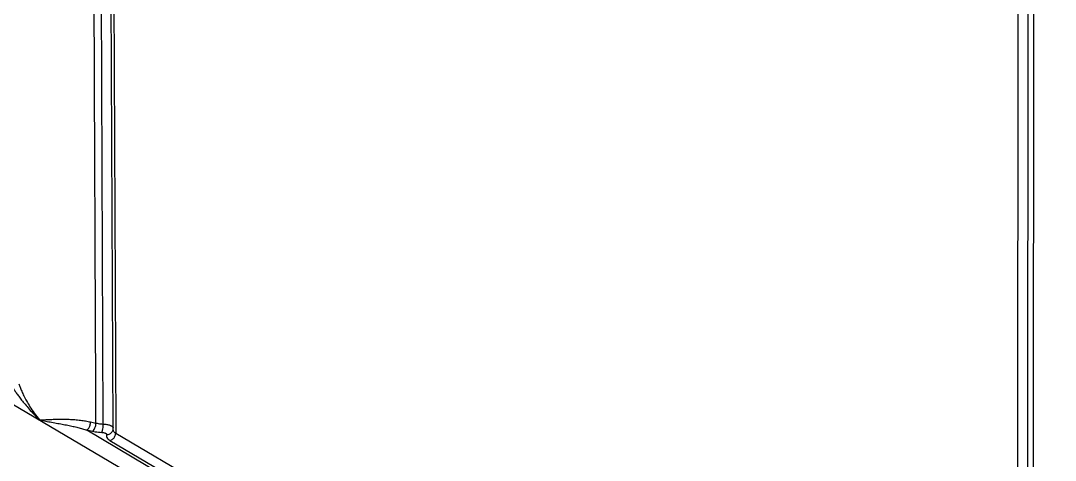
# Model space of a CAD drawing. Header units: millimetres. Extents: x -603 to 1798, y -1840 to -1013.
# Drawn here: x 64.71 to 111.29, y -1294.15 to -1274.36 of the extents above; entities that cross this region are included whole.
import ezdxf

# ---------------------------------------------------------------- set-up
doc = ezdxf.new("R2010")
doc.units = ezdxf.units.MM
doc.header["$MEASUREMENT"] = 0
doc.layers.get('0').update_dxf_attribs({"linetype": 'CONTINUOUS'})

# ---------------------------------------------------------------- blocks, each defined once
blk = doc.blocks.new('*U25')
at = {"color": 7}
for p, q in [((-59.207, -74.661), (-59.432, -24.455)), ((-58.995, -24.699), (-58.774, -74.905)), ((-58.841, -31.247), (-58.648, -74.904)), ((-107.818, -47.457), (-16.342, -101.493)), ((-18.03, -99.06), (-18.017, -48.992)), ((-17.58, -99.193), (-17.567, -49.126)), ((-59.948, -74.93), (-17.617, -99.935)), ((-58.775, -74.926), (-58.781, -74.95)), ((-58.773, -74.904), (-58.775, -74.926)), ((-58.648, -74.904), (-58.648, -74.949)), ((-58.648, -74.949), (-58.647, -75.067)), ((-58.904, -75.398), (-18.287, -99.391)), ((-58.647, -75.067), (-18.03, -99.06))]:
    blk.add_line(p, q, dxfattribs=at)
for centre, radius in [((-56.743, -60.716), 14.571), ((-56.691, -60.874), 14.037)]:
    blk.add_arc(centre, radius, 257.2958, 258.3118, dxfattribs=at)
for points, start_tangent, end_tangent in [([(-59.535, -74.62), (-59.586, -62.789), (-59.636, -50.542), (-59.687, -37.713), (-59.737, -24.419)], (-0.004315, 0.999991), (-0.003638, 0.999993)), ([(-17.329, -55.975), (-17.33, -61.079), (-17.333, -73.115), (-17.335, -85.842), (-17.337, -99.193)], (-0.000256, -1), (-0.000119, -1)), ([(-63.355, -72.917), (-63.292, -73.011), (-63.215, -73.124), (-63.123, -73.257), (-63.013, -73.408), (-62.883, -73.58), (-62.728, -73.772), (-62.546, -73.986), (-62.332, -74.22), (-62.08, -74.475)], (0.557377, -0.83026), (0.718299, -0.695735)), ([(-63.001, -72.857), (-62.949, -73.009), (-62.877, -73.187), (-62.783, -73.392), (-62.662, -73.623), (-62.509, -73.881), (-62.317, -74.166), (-62.08, -74.475)], (0.30088, -0.953662), (0.634569, -0.772866)), ([(-62.08, -74.475), (-61.859, -74.466), (-61.599, -74.454), (-61.315, -74.445), (-61.027, -74.443), (-60.749, -74.449), (-60.486, -74.464), (-60.236, -74.489), (-59.999, -74.524), (-59.778, -74.567)], (0.999274, 0.038095), (0.975482, -0.220079)), ([(-62.08, -74.475), (-61.854, -74.521), (-61.598, -74.568), (-61.326, -74.618), (-61.057, -74.667), (-60.803, -74.717), (-60.566, -74.767), (-60.345, -74.819), (-60.139, -74.873), (-59.948, -74.93)], (0.978206, -0.207637), (0.953787, -0.300484)), ([(-59.948, -74.93), (-59.862, -74.851), (-59.8, -74.718), (-59.778, -74.567)], (0.898358, 0.439264), (-0.007462, 0.999972)), ([(-59.695, -74.985), (-59.614, -74.904), (-59.556, -74.771), (-59.535, -74.62)], (0.884144, 0.467214), (-0.00803, 0.999968)), ([(-59.695, -74.985), (-59.565, -75.008), (-59.422, -75.026), (-59.269, -75.039)], (0.979251, -0.202653), (0.998139, -0.060977)), ([(-59.535, -74.62), (-59.435, -74.638), (-59.325, -74.652), (-59.207, -74.661)], (0.979493, -0.201479), (0.998304, -0.058216)), ([(-59.269, -75.039), (-59.237, -74.953), (-59.214, -74.814), (-59.207, -74.661)], (0.556004, 0.83118), (-0.014639, 0.999893)), ([(-59.207, -74.661), (-59.125, -74.669), (-59.046, -74.681), (-58.976, -74.696), (-58.915, -74.713), (-58.864, -74.733), (-58.823, -74.755), (-58.792, -74.779), (-58.774, -74.802)], (0.997814, -0.066086), (0.510731, -0.859741)), ([(-59.059, -75.135), (-58.912, -75.102), (-58.805, -75.002), (-58.781, -74.95)], (0.999723, -0.023528), (0.321482, 0.946916)), ([(-58.774, -74.802), (-58.772, -74.804), (-58.763, -74.832), (-58.763, -74.84)], (0.510731, -0.859741), (0.000598, -1)), ([(-58.772, -74.905), (-58.755, -74.969)], (0.038745, -0.999249), (0.466678, -0.884427)), ([(-58.755, -74.969), (-58.647, -75.067)], (0.466678, -0.884427), (0.859953, -0.510374)), ([(-59.269, -75.039), (-59.229, -75.043), (-59.19, -75.048), (-59.155, -75.056), (-59.126, -75.064), (-59.102, -75.073), (-59.085, -75.083), (-59.072, -75.093), (-59.062, -75.106), (-59.058, -75.12)], (0.998138, -0.061001), (0.112646, -0.993635)), ([(-59.059, -75.135), (-59.044, -75.272), (-58.904, -75.398)], (-0.326778, -0.945101), (0.860876, -0.508815)), ([(-59.058, -75.12), (-59.059, -75.135)], (0.112646, -0.993635), (-0.326509, -0.945194)), ([(-58.904, -75.398), (-58.775, -75.334), (-58.681, -75.214), (-58.647, -75.067)], (0.979717, 0.200388), (-0.002081, 0.999998))]:
    blk.add_spline(points, degree=3, dxfattribs=dict(at, start_tangent=start_tangent, end_tangent=end_tangent))

msp = doc.modelspace()

# ---------------------------------------------------------------- block references
msp.add_blockref('*U25', (127.633, -1217.854))

doc.saveas('drawing.dxf')
